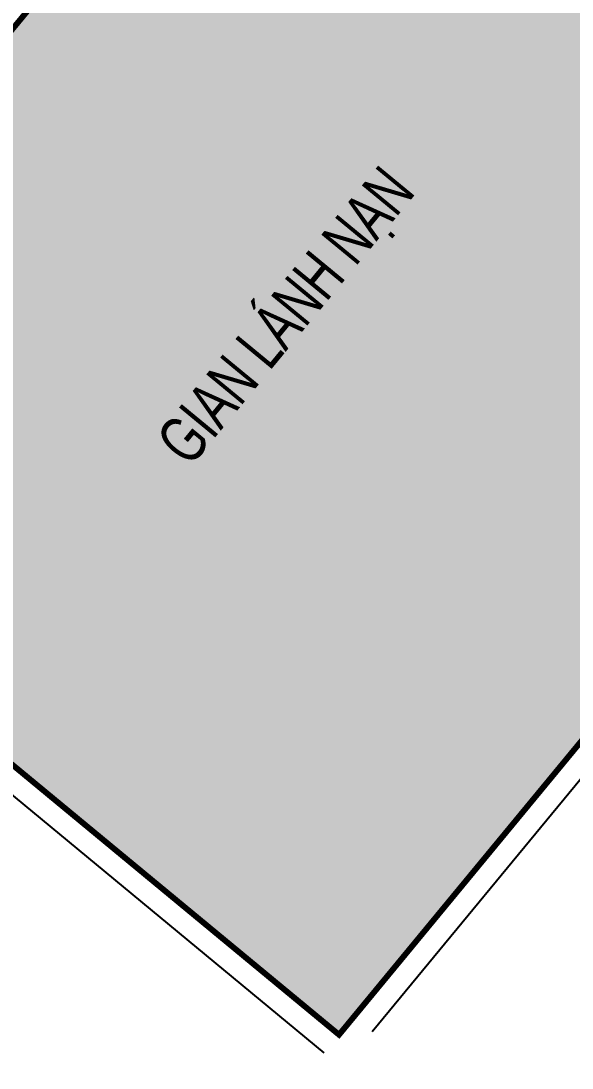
# Model space of a CAD drawing. Header units: millimetres. Extents: x -1307397 to 11565522512, y -626897 to 1138105.
# Drawn here: x 112939 to 117639, y 105080 to 114003 of the extents above; entities that cross this region are included whole.
import ezdxf
from ezdxf.enums import TextEntityAlignment as Align

# ---------------------------------------------------------------- set-up
doc = ezdxf.new("R2010")
doc.units = ezdxf.units.MM
doc.header["$MEASUREMENT"] = 0
doc.linetypes.add('Xref_NT1+NT2_MBDV Cot vach_220729$0$CENTERX2', pattern=[4, 2.5, -0.5, 0.5, -0.5])
for name, color, linetype in [('KT-Net manh', 139, 'Continuous'), ('KT-Tuong', 1, 'Continuous'), ('Xref_NT1+NT2_MBDV Cot vach_220729$0$KT-Text', 7, 'Continuous')]:
    doc.layers.add(name, color=color, linetype=linetype)
doc.layers.add('KT-Net thay', color=7, linetype='Continuous', lineweight=15)
doc.styles.add('Xref_NT1+NT2_MBDV Cot vach_220729$0$Arial', font='arial.ttf', dxfattribs={"width": 0.7})

msp = doc.modelspace()

# ---------------------------------------------------------------- hatches: boundary and pattern name
at = {"layer": 'KT-Net manh'}
h = msp.add_hatch(dxfattribs=at)
h.set_pattern_fill('AR-PARQ1', color=256, scale=100)
h.paths.add_polyline_path([(143936.7, 145425.2), (147098, 142814.4), (148053.2, 143971), (146823.5, 144986.6, 0.172404), (143573.6, 146574.1, 0.150491), (140472.7, 145930.4, 0.090489), (137346.9, 143556.8, -0.00073), (135496.4, 141329.5), (109788.2, 110206.8), (109945.9, 110076.6), (110073.2, 110230.8), (112000.9, 108638.9), (111873.5, 108484.7), (115651.9, 105364.3), (121128.1, 111995.4), (126872.3, 107251.7), (128145.8, 108793.8), (119548.5, 115893.7)])
h.paths.add_polyline_path([(114912.7, 116090.8), (115676.8, 117016.1), (116602.1, 116252), (115837.9, 115326.7)], flags=16)
h.paths.add_polyline_path([(121441.5, 122112), (121696.2, 122420.4), (123623.8, 120828.5), (123369.1, 120520.1)], flags=16)
h.paths.add_polyline_path([(125610.4, 129044.5), (126374.5, 129969.8), (127299.8, 129205.7), (126535.6, 128280.4)], flags=16)
h.paths.add_polyline_path([(131213.9, 135829.8), (131468.6, 136138.3), (133396.3, 134546.3), (133141.6, 134237.9)], flags=16)
h.paths.add_polyline_path([(139253, 143288.2), (139507.7, 143596.6), (140818.1, 142514.5), (140563.4, 142206.2)], flags=16)

# ---------------------------------------------------------------- linework, layer by layer
at = {"layer": 'KT-Net manh', "color": 3, "linetype": 'Xref_NT1+NT2_MBDV Cot vach_220729$0$CENTERX2', "ltscale": 2, "const_width": 50}
msp.add_lwpolyline([(135496.4, 141329.5, 0.00073), (137346.9, 143556.8, -0.090489), (140472.7, 145930.4, -0.150491), (143573.6, 146574.1, -0.172404), (146823.5, 144986.6), (148053.2, 143971), (147098, 142814.4), (143936.7, 145425.2), (119548.5, 115893.7), (128145.8, 108793.8), (126872.3, 107251.7), (121128.1, 111995.4), (115651.9, 105364.3), (111873.5, 108484.7), (112000.9, 108638.9), (110073.2, 110230.8), (109945.9, 110076.6), (109788.2, 110206.8), (135496.4, 141329.5)], format="xyb", dxfattribs=at)
at = {"layer": 'KT-Net thay', "extrusion": (9.25827e-09, -2.86766e-08, 1), "elevation": 0}
msp.add_lwpolyline([(124842.8, 97514.7, -0.329431), (119751.7, 93113.5, 0.125642), (115277.7, 91682.1, -0.831584), (108206.9, 98279.1, 0.229264), (109878.5, 104642.3, -0.230153), (111132.3, 108837.4)], format="xyb", dxfattribs=at)
at = {"layer": 'KT-Tuong'}
for p, q in [((115651.9, 105364.3, 0), (120873.2, 111687.2)), ((115933.5, 105391.2), (121027.6, 111559.6)), ((115651.9, 105364.3, 0), (111873.5, 108484.7)), ((115524.4, 105210.3), (111746.2, 108330.4)), ((115524.5, 105210.1), (115524.4, 105210.3))]:
    msp.add_line(p, q, dxfattribs=at)

# ---------------------------------------------------------------- texts
at = {"layer": 'Xref_NT1+NT2_MBDV Cot vach_220729$0$KT-Text', "extrusion": (-2.19091e-07, -4.39378e-08, 1), "style": 'Xref_NT1+NT2_MBDV Cot vach_220729$0$Arial', "oblique": 360, "width": 0.7}
msp.add_text('GIAN LÁNH NẠN', height=400, rotation=50.51659, dxfattribs=at).set_placement((115347.3, 111366.1, 0), align=Align.CENTER)

doc.saveas('drawing.dxf')
